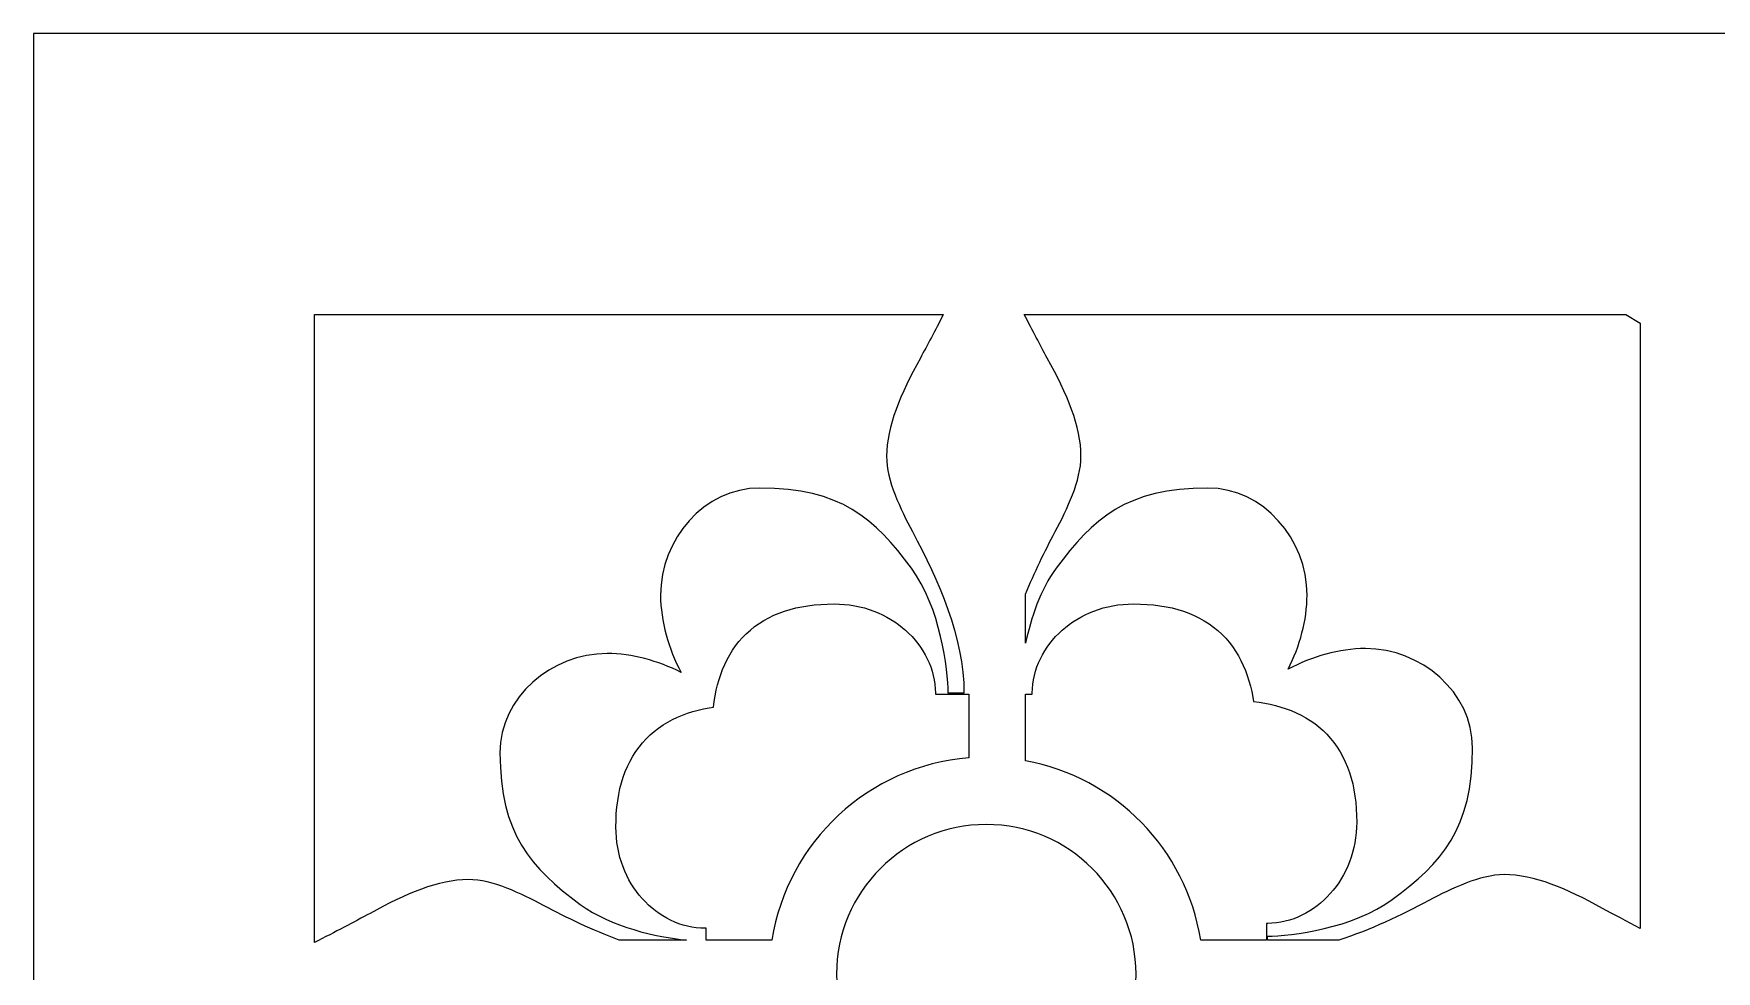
# Model space of a CAD drawing. Header units: centimetres. Extents: x -9.9 to 7.5, y -9.5 to 6.6.
# Drawn here: x -9.861 to -7.96, y 5.495 to 6.554 of the extents above; entities that cross this region are included whole.
import ezdxf

# ---------------------------------------------------------------- set-up
doc = ezdxf.new("R2010")
doc.units = ezdxf.units.CM
doc.header["$MEASUREMENT"] = 0
doc.layers.add('layer 1', color=7, linetype='Continuous')

msp = doc.modelspace()

# ---------------------------------------------------------------- linework, layer by layer
at = {"layer": 'layer 1', "color": 177, "lineweight": 9}
for points, knots in [([(-9.86086, -9.47414), (-9.86086, -9.47414), (-9.86086, 6.55374), (-9.86086, 6.55374), (-9.86086, 6.55374), (-9.86086, 6.55374), (-1.55598, 6.55374), (-1.55598, 6.55374), (-1.55598, 6.55374), (-1.55598, 6.55374), (-1.55598, -9.47414), (-1.55598, -9.47414), (-1.55598, -9.47414), (-1.55598, -9.47414), (-9.86086, -9.47414), (-9.86086, -9.47414)], [0, 0, 0, 0, 0.2, 0.2, 0.2, 0.2, 0.4, 0.4, 0.4, 0.4, 0.6, 0.6, 0.6, 0.6, 1, 1, 1, 1]), ([(-9.12355, 5.52996), (-9.15681, 5.53336), (-9.20859, 5.54431), (-9.24334, 5.57017), (-9.24334, 5.57017), (-9.29936, 5.61161), (-9.33407, 5.64968), (-9.33407, 5.74155), (-9.33407, 5.74155), (-9.33407, 5.80427), (-9.27584, 5.85355), (-9.2131, 5.85355), (-9.2131, 5.85355), (-9.18471, 5.85355), (-9.1554, 5.84529), (-9.12944, 5.8322), (-9.12944, 5.8322), (-9.14363, 5.85905), (-9.1527, 5.8898), (-9.1527, 5.91954), (-9.1527, 5.91954), (-9.1527, 5.98229), (-9.10343, 6.04051), (-9.0407, 6.04051), (-9.0407, 6.04051), (-8.94883, 6.04051), (-8.91076, 6.0058), (-8.86932, 5.94979), (-8.86932, 5.94979), (-8.83683, 5.90612), (-8.82787, 5.83554), (-8.82787, 5.80865), (-8.82787, 5.80865), (-8.82787, 5.80865), (-8.80995, 5.80865), (-8.80995, 5.80865), (-8.80995, 5.80865), (-8.80995, 5.87251), (-8.83907, 5.93634), (-8.8682, 5.99123), (-8.8682, 5.99123), (-8.88165, 6.01699), (-8.89732, 6.04836), (-8.89732, 6.07637), (-8.89732, 6.07637), (-8.89732, 6.10998), (-8.88165, 6.14694), (-8.85923, 6.18725), (-8.85923, 6.18725), (-8.85148, 6.20154), (-8.84252, 6.21836), (-8.83331, 6.23636), (-8.83331, 6.23636), (-8.83331, 6.23636), (-9.54347, 6.23636), (-9.54347, 6.23636), (-9.54347, 6.23636), (-9.54347, 6.23636), (-9.54347, 5.52727), (-9.54347, 5.52727), (-9.54347, 5.52727), (-9.5204, 5.53886), (-9.49863, 5.5504), (-9.4808, 5.56008), (-9.4808, 5.56008), (-9.44049, 5.58249), (-9.40353, 5.59816), (-9.36992, 5.59816), (-9.36992, 5.59816), (-9.34191, 5.59816), (-9.31055, 5.58249), (-9.28478, 5.56904), (-9.28478, 5.56904), (-9.25815, 5.5549), (-9.2294, 5.54076), (-9.19956, 5.52996), (-9.19956, 5.52996), (-9.19956, 5.52996), (-9.12355, 5.52996), (-9.12355, 5.52996)], [0, 0, 0, 0, 0.047619, 0.047619, 0.047619, 0.047619, 0.0952381, 0.0952381, 0.0952381, 0.0952381, 0.1428571, 0.1428571, 0.1428571, 0.1428571, 0.1904762, 0.1904762, 0.1904762, 0.1904762, 0.2380952, 0.2380952, 0.2380952, 0.2380952, 0.2857143, 0.2857143, 0.2857143, 0.2857143, 0.3333333, 0.3333333, 0.3333333, 0.3333333, 0.3809524, 0.3809524, 0.3809524, 0.3809524, 0.4285714, 0.4285714, 0.4285714, 0.4285714, 0.4761905, 0.4761905, 0.4761905, 0.4761905, 0.5238095, 0.5238095, 0.5238095, 0.5238095, 0.5714286, 0.5714286, 0.5714286, 0.5714286, 0.6190476, 0.6190476, 0.6190476, 0.6190476, 0.6666667, 0.6666667, 0.6666667, 0.6666667, 0.7142857, 0.7142857, 0.7142857, 0.7142857, 0.7619048, 0.7619048, 0.7619048, 0.7619048, 0.8095238, 0.8095238, 0.8095238, 0.8095238, 0.8571429, 0.8571429, 0.8571429, 0.8571429, 0.9047619, 0.9047619, 0.9047619, 0.9047619, 1, 1, 1, 1]), ([(-8.04602, 5.54307), (-8.04602, 5.54307), (-8.04602, 6.22653), (-8.04602, 6.22653), (-8.04602, 6.22653), (-8.04602, 6.22653), (-8.0624, 6.23636), (-8.0624, 6.23636), (-8.0624, 6.23636), (-8.0624, 6.23636), (-8.74178, 6.23636), (-8.74178, 6.23636), (-8.74178, 6.23636), (-8.73256, 6.21836), (-8.72362, 6.20154), (-8.71586, 6.18725), (-8.71586, 6.18725), (-8.69344, 6.14694), (-8.67777, 6.10998), (-8.67777, 6.07637), (-8.67777, 6.07637), (-8.67777, 6.04836), (-8.69344, 6.01699), (-8.7069, 5.99123), (-8.7069, 5.99123), (-8.71873, 5.96895), (-8.73055, 5.94519), (-8.74042, 5.92056), (-8.74042, 5.92056), (-8.74042, 5.92056), (-8.74042, 5.86517), (-8.74042, 5.86517), (-8.74042, 5.86517), (-8.73436, 5.89369), (-8.72361, 5.9258), (-8.70577, 5.94979), (-8.70577, 5.94979), (-8.66433, 6.0058), (-8.62626, 6.04051), (-8.53439, 6.04051), (-8.53439, 6.04051), (-8.47166, 6.04051), (-8.42239, 5.98229), (-8.42239, 5.91954), (-8.42239, 5.91954), (-8.42239, 5.89116), (-8.43065, 5.86185), (-8.44374, 5.83589), (-8.44374, 5.83589), (-8.41688, 5.85008), (-8.38613, 5.85915), (-8.35639, 5.85915), (-8.35639, 5.85915), (-8.29365, 5.85915), (-8.23542, 5.80987), (-8.23542, 5.74714), (-8.23542, 5.74714), (-8.23542, 5.65528), (-8.27013, 5.61721), (-8.32615, 5.57576), (-8.32615, 5.57576), (-8.36982, 5.54328), (-8.4404, 5.53431), (-8.46728, 5.53431), (-8.46728, 5.53431), (-8.46728, 5.53431), (-8.46728, 5.52996), (-8.46728, 5.52996), (-8.46728, 5.52996), (-8.46728, 5.52996), (-8.3865, 5.52996), (-8.3865, 5.52996), (-8.3865, 5.52996), (-8.35074, 5.54117), (-8.31625, 5.55791), (-8.28471, 5.57465), (-8.28471, 5.57465), (-8.25894, 5.58809), (-8.22757, 5.60376), (-8.19957, 5.60376), (-8.19957, 5.60376), (-8.16596, 5.60376), (-8.129, 5.58809), (-8.08869, 5.56568), (-8.08869, 5.56568), (-8.07612, 5.55885), (-8.06159, 5.55111), (-8.04602, 5.54307)], [0, 0, 0, 0, 0.0434783, 0.0434783, 0.0434783, 0.0434783, 0.0869565, 0.0869565, 0.0869565, 0.0869565, 0.1304348, 0.1304348, 0.1304348, 0.1304348, 0.173913, 0.173913, 0.173913, 0.173913, 0.2173913, 0.2173913, 0.2173913, 0.2173913, 0.2608696, 0.2608696, 0.2608696, 0.2608696, 0.3043478, 0.3043478, 0.3043478, 0.3043478, 0.3478261, 0.3478261, 0.3478261, 0.3478261, 0.3913043, 0.3913043, 0.3913043, 0.3913043, 0.4347826, 0.4347826, 0.4347826, 0.4347826, 0.4782609, 0.4782609, 0.4782609, 0.4782609, 0.5217391, 0.5217391, 0.5217391, 0.5217391, 0.5652174, 0.5652174, 0.5652174, 0.5652174, 0.6086957, 0.6086957, 0.6086957, 0.6086957, 0.6521739, 0.6521739, 0.6521739, 0.6521739, 0.6956522, 0.6956522, 0.6956522, 0.6956522, 0.7391304, 0.7391304, 0.7391304, 0.7391304, 0.7826087, 0.7826087, 0.7826087, 0.7826087, 0.826087, 0.826087, 0.826087, 0.826087, 0.8695652, 0.8695652, 0.8695652, 0.8695652, 0.9130435, 0.9130435, 0.9130435, 0.9130435, 1, 1, 1, 1]), ([(-9.10123, 5.52996), (-9.10123, 5.52996), (-9.02692, 5.52996), (-9.02692, 5.52996), (-9.02692, 5.52996), (-9.00933, 5.64063), (-8.9177, 5.72666), (-8.80439, 5.73565), (-8.80439, 5.73565), (-8.80439, 5.73565), (-8.80439, 5.80767), (-8.80439, 5.80767), (-8.80439, 5.80767), (-8.80439, 5.80767), (-8.84231, 5.80767), (-8.84231, 5.80767), (-8.84231, 5.80767), (-8.84231, 5.80767), (-8.84231, 5.80905), (-8.84231, 5.80905), (-8.84231, 5.80905), (-8.84231, 5.80905), (-8.84245, 5.81378), (-8.84245, 5.81378), (-8.84245, 5.81378), (-8.84245, 5.81378), (-8.84291, 5.81885), (-8.84291, 5.81885), (-8.84291, 5.81885), (-8.84291, 5.81885), (-8.84366, 5.82387), (-8.84366, 5.82387), (-8.84366, 5.82387), (-8.84366, 5.82387), (-8.84469, 5.82882), (-8.84469, 5.82882), (-8.84469, 5.82882), (-8.84469, 5.82882), (-8.846, 5.83369), (-8.846, 5.83369), (-8.846, 5.83369), (-8.846, 5.83369), (-8.84757, 5.83847), (-8.84757, 5.83847), (-8.84757, 5.83847), (-8.84757, 5.83847), (-8.8494, 5.84315), (-8.8494, 5.84315), (-8.8494, 5.84315), (-8.8494, 5.84315), (-8.85146, 5.84773), (-8.85146, 5.84773), (-8.85146, 5.84773), (-8.85146, 5.84773), (-8.85377, 5.8522), (-8.85377, 5.8522), (-8.85377, 5.8522), (-8.85377, 5.8522), (-8.8563, 5.85654), (-8.8563, 5.85654), (-8.8563, 5.85654), (-8.8563, 5.85654), (-8.85905, 5.86076), (-8.85905, 5.86076), (-8.85905, 5.86076), (-8.85905, 5.86076), (-8.86202, 5.86485), (-8.86202, 5.86485), (-8.86202, 5.86485), (-8.86202, 5.86485), (-8.86519, 5.8688), (-8.86519, 5.8688), (-8.86519, 5.8688), (-8.86519, 5.8688), (-8.86856, 5.87261), (-8.86856, 5.87261), (-8.86856, 5.87261), (-8.86856, 5.87261), (-8.87212, 5.87627), (-8.87212, 5.87627), (-8.87212, 5.87627), (-8.87212, 5.87627), (-8.87587, 5.87978), (-8.87587, 5.87978), (-8.87587, 5.87978), (-8.87587, 5.87978), (-8.8798, 5.88313), (-8.8798, 5.88313), (-8.8798, 5.88313), (-8.8798, 5.88313), (-8.88391, 5.88631), (-8.88391, 5.88631), (-8.88391, 5.88631), (-8.88391, 5.88631), (-8.88819, 5.88932), (-8.88819, 5.88932), (-8.88819, 5.88932), (-8.88819, 5.88932), (-8.89263, 5.89216), (-8.89263, 5.89216), (-8.89263, 5.89216), (-8.89263, 5.89216), (-8.89723, 5.8948), (-8.89723, 5.8948), (-8.89723, 5.8948), (-8.89723, 5.8948), (-8.90198, 5.89725), (-8.90198, 5.89725), (-8.90198, 5.89725), (-8.90198, 5.89725), (-8.90689, 5.89951), (-8.90689, 5.89951), (-8.90689, 5.89951), (-8.90689, 5.89951), (-8.91194, 5.90155), (-8.91194, 5.90155), (-8.91194, 5.90155), (-8.91194, 5.90155), (-8.91713, 5.90339), (-8.91713, 5.90339), (-8.91713, 5.90339), (-8.91713, 5.90339), (-8.92244, 5.905), (-8.92244, 5.905), (-8.92244, 5.905), (-8.92244, 5.905), (-8.92787, 5.90638), (-8.92787, 5.90638), (-8.92787, 5.90638), (-8.92787, 5.90638), (-8.93343, 5.90752), (-8.93343, 5.90752), (-8.93343, 5.90752), (-8.93343, 5.90752), (-8.9391, 5.90842), (-8.9391, 5.90842), (-8.9391, 5.90842), (-8.9391, 5.90842), (-8.94487, 5.90908), (-8.94487, 5.90908), (-8.94487, 5.90908), (-8.94487, 5.90908), (-8.95073, 5.90947), (-8.95073, 5.90947), (-8.95073, 5.90947), (-8.95073, 5.90947), (-8.95659, 5.9096), (-8.95659, 5.9096), (-8.95659, 5.9096), (-8.95659, 5.9096), (-8.96434, 5.90948), (-8.96434, 5.90948), (-8.96434, 5.90948), (-8.96434, 5.90948), (-8.9718, 5.90911), (-8.9718, 5.90911), (-8.9718, 5.90911), (-8.9718, 5.90911), (-8.97907, 5.90848), (-8.97907, 5.90848), (-8.97907, 5.90848), (-8.97907, 5.90848), (-8.98616, 5.9076), (-8.98616, 5.9076), (-8.98616, 5.9076), (-8.98616, 5.9076), (-8.99306, 5.90646), (-8.99306, 5.90646), (-8.99306, 5.90646), (-8.99306, 5.90646), (-8.99978, 5.90506), (-8.99978, 5.90506), (-8.99978, 5.90506), (-8.99978, 5.90506), (-9.00631, 5.90339), (-9.00631, 5.90339), (-9.00631, 5.90339), (-9.00631, 5.90339), (-9.01266, 5.90145), (-9.01266, 5.90145), (-9.01266, 5.90145), (-9.01266, 5.90145), (-9.01882, 5.89922), (-9.01882, 5.89922), (-9.01882, 5.89922), (-9.01882, 5.89922), (-9.02478, 5.89672), (-9.02478, 5.89672), (-9.02478, 5.89672), (-9.02478, 5.89672), (-9.03053, 5.89394), (-9.03053, 5.89394), (-9.03053, 5.89394), (-9.03053, 5.89394), (-9.03607, 5.89088), (-9.03607, 5.89088), (-9.03607, 5.89088), (-9.03607, 5.89088), (-9.04138, 5.88754), (-9.04138, 5.88754), (-9.04138, 5.88754), (-9.04138, 5.88754), (-9.04646, 5.88393), (-9.04646, 5.88393), (-9.04646, 5.88393), (-9.04646, 5.88393), (-9.05128, 5.88005), (-9.05128, 5.88005), (-9.05128, 5.88005), (-9.05128, 5.88005), (-9.05585, 5.87593), (-9.05585, 5.87593), (-9.05585, 5.87593), (-9.05585, 5.87593), (-9.06016, 5.87156), (-9.06016, 5.87156), (-9.06016, 5.87156), (-9.06016, 5.87156), (-9.06419, 5.86697), (-9.06419, 5.86697), (-9.06419, 5.86697), (-9.06419, 5.86697), (-9.06794, 5.86218), (-9.06794, 5.86218), (-9.06794, 5.86218), (-9.06794, 5.86218), (-9.07142, 5.85719), (-9.07142, 5.85719), (-9.07142, 5.85719), (-9.07142, 5.85719), (-9.07462, 5.85203), (-9.07462, 5.85203), (-9.07462, 5.85203), (-9.07462, 5.85203), (-9.07755, 5.8467), (-9.07755, 5.8467), (-9.07755, 5.8467), (-9.07755, 5.8467), (-9.08021, 5.84123), (-9.08021, 5.84123), (-9.08021, 5.84123), (-9.08021, 5.84123), (-9.08261, 5.83562), (-9.08261, 5.83562), (-9.08261, 5.83562), (-9.08261, 5.83562), (-9.08477, 5.82988), (-9.08477, 5.82988), (-9.08477, 5.82988), (-9.08477, 5.82988), (-9.08668, 5.82403), (-9.08668, 5.82403), (-9.08668, 5.82403), (-9.08668, 5.82403), (-9.08837, 5.81805), (-9.08837, 5.81805), (-9.08837, 5.81805), (-9.08837, 5.81805), (-9.08983, 5.81198), (-9.08983, 5.81198), (-9.08983, 5.81198), (-9.08983, 5.81198), (-9.09108, 5.8058), (-9.09108, 5.8058), (-9.09108, 5.8058), (-9.09108, 5.8058), (-9.09213, 5.79951), (-9.09213, 5.79951), (-9.09213, 5.79951), (-9.09213, 5.79951), (-9.09298, 5.79313), (-9.09298, 5.79313), (-9.09298, 5.79313), (-9.09298, 5.79313), (-9.093, 5.79294), (-9.093, 5.79294), (-9.093, 5.79294), (-9.093, 5.79294), (-9.09781, 5.79218), (-9.09781, 5.79218), (-9.09781, 5.79218), (-9.09781, 5.79218), (-9.10407, 5.79097), (-9.10407, 5.79097), (-9.10407, 5.79097), (-9.10407, 5.79097), (-9.11022, 5.78955), (-9.11022, 5.78955), (-9.11022, 5.78955), (-9.11022, 5.78955), (-9.11627, 5.7879), (-9.11627, 5.7879), (-9.11627, 5.7879), (-9.11627, 5.7879), (-9.1222, 5.78602), (-9.1222, 5.78602), (-9.1222, 5.78602), (-9.1222, 5.78602), (-9.12801, 5.7839), (-9.12801, 5.7839), (-9.12801, 5.7839), (-9.12801, 5.7839), (-9.1337, 5.78153), (-9.1337, 5.78153), (-9.1337, 5.78153), (-9.1337, 5.78153), (-9.13924, 5.7789), (-9.13924, 5.7789), (-9.13924, 5.7789), (-9.13924, 5.7789), (-9.14464, 5.77599), (-9.14464, 5.77599), (-9.14464, 5.77599), (-9.14464, 5.77599), (-9.14988, 5.77282), (-9.14988, 5.77282), (-9.14988, 5.77282), (-9.14988, 5.77282), (-9.15494, 5.76936), (-9.15494, 5.76936), (-9.15494, 5.76936), (-9.15494, 5.76936), (-9.15981, 5.76562), (-9.15981, 5.76562), (-9.15981, 5.76562), (-9.15981, 5.76562), (-9.16447, 5.7616), (-9.16447, 5.7616), (-9.16447, 5.7616), (-9.16447, 5.7616), (-9.1689, 5.7573), (-9.1689, 5.7573), (-9.1689, 5.7573), (-9.1689, 5.7573), (-9.17309, 5.75272), (-9.17309, 5.75272), (-9.17309, 5.75272), (-9.17309, 5.75272), (-9.17703, 5.74789), (-9.17703, 5.74789), (-9.17703, 5.74789), (-9.17703, 5.74789), (-9.18071, 5.7428), (-9.18071, 5.7428), (-9.18071, 5.7428), (-9.18071, 5.7428), (-9.18411, 5.73746), (-9.18411, 5.73746), (-9.18411, 5.73746), (-9.18411, 5.73746), (-9.18722, 5.7319), (-9.18722, 5.7319), (-9.18722, 5.7319), (-9.18722, 5.7319), (-9.19005, 5.72612), (-9.19005, 5.72612), (-9.19005, 5.72612), (-9.19005, 5.72612), (-9.1926, 5.72012), (-9.1926, 5.72012), (-9.1926, 5.72012), (-9.1926, 5.72012), (-9.19486, 5.71393), (-9.19486, 5.71393), (-9.19486, 5.71393), (-9.19486, 5.71393), (-9.19684, 5.70754), (-9.19684, 5.70754), (-9.19684, 5.70754), (-9.19684, 5.70754), (-9.19854, 5.70096), (-9.19854, 5.70096), (-9.19854, 5.70096), (-9.19854, 5.70096), (-9.19997, 5.69419), (-9.19997, 5.69419), (-9.19997, 5.69419), (-9.19997, 5.69419), (-9.20113, 5.68724), (-9.20113, 5.68724), (-9.20113, 5.68724), (-9.20113, 5.68724), (-9.20202, 5.6801), (-9.20202, 5.6801), (-9.20202, 5.6801), (-9.20202, 5.6801), (-9.20266, 5.67277), (-9.20266, 5.67277), (-9.20266, 5.67277), (-9.20266, 5.67277), (-9.20303, 5.66525), (-9.20303, 5.66525), (-9.20303, 5.66525), (-9.20303, 5.66525), (-9.20316, 5.65745), (-9.20316, 5.65745), (-9.20316, 5.65745), (-9.20316, 5.65745), (-9.20303, 5.65158), (-9.20303, 5.65158), (-9.20303, 5.65158), (-9.20303, 5.65158), (-9.20263, 5.64571), (-9.20263, 5.64571), (-9.20263, 5.64571), (-9.20263, 5.64571), (-9.20198, 5.63995), (-9.20198, 5.63995), (-9.20198, 5.63995), (-9.20198, 5.63995), (-9.20108, 5.63428), (-9.20108, 5.63428), (-9.20108, 5.63428), (-9.20108, 5.63428), (-9.19994, 5.62872), (-9.19994, 5.62872), (-9.19994, 5.62872), (-9.19994, 5.62872), (-9.19855, 5.62328), (-9.19855, 5.62328), (-9.19855, 5.62328), (-9.19855, 5.62328), (-9.19694, 5.61796), (-9.19694, 5.61796), (-9.19694, 5.61796), (-9.19694, 5.61796), (-9.19511, 5.61278), (-9.19511, 5.61278), (-9.19511, 5.61278), (-9.19511, 5.61278), (-9.19307, 5.60774), (-9.19307, 5.60774), (-9.19307, 5.60774), (-9.19307, 5.60774), (-9.19081, 5.60283), (-9.19081, 5.60283), (-9.19081, 5.60283), (-9.19081, 5.60283), (-9.18836, 5.59807), (-9.18836, 5.59807), (-9.18836, 5.59807), (-9.18836, 5.59807), (-9.18572, 5.59347), (-9.18572, 5.59347), (-9.18572, 5.59347), (-9.18572, 5.59347), (-9.18288, 5.58903), (-9.18288, 5.58903), (-9.18288, 5.58903), (-9.18288, 5.58903), (-9.17987, 5.58475), (-9.17987, 5.58475), (-9.17987, 5.58475), (-9.17987, 5.58475), (-9.17669, 5.58064), (-9.17669, 5.58064), (-9.17669, 5.58064), (-9.17669, 5.58064), (-9.17334, 5.57671), (-9.17334, 5.57671), (-9.17334, 5.57671), (-9.17334, 5.57671), (-9.16984, 5.57296), (-9.16984, 5.57296), (-9.16984, 5.57296), (-9.16984, 5.57296), (-9.16617, 5.5694), (-9.16617, 5.5694), (-9.16617, 5.5694), (-9.16617, 5.5694), (-9.16236, 5.56602), (-9.16236, 5.56602), (-9.16236, 5.56602), (-9.16236, 5.56602), (-9.15841, 5.56286), (-9.15841, 5.56286), (-9.15841, 5.56286), (-9.15841, 5.56286), (-9.15432, 5.55989), (-9.15432, 5.55989), (-9.15432, 5.55989), (-9.15432, 5.55989), (-9.1501, 5.55714), (-9.1501, 5.55714), (-9.1501, 5.55714), (-9.1501, 5.55714), (-9.14575, 5.5546), (-9.14575, 5.5546), (-9.14575, 5.5546), (-9.14575, 5.5546), (-9.14129, 5.5523), (-9.14129, 5.5523), (-9.14129, 5.5523), (-9.14129, 5.5523), (-9.13672, 5.55023), (-9.13672, 5.55023), (-9.13672, 5.55023), (-9.13672, 5.55023), (-9.13204, 5.54841), (-9.13204, 5.54841), (-9.13204, 5.54841), (-9.13204, 5.54841), (-9.12725, 5.54683), (-9.12725, 5.54683), (-9.12725, 5.54683), (-9.12725, 5.54683), (-9.12238, 5.54552), (-9.12238, 5.54552), (-9.12238, 5.54552), (-9.12238, 5.54552), (-9.11743, 5.54449), (-9.11743, 5.54449), (-9.11743, 5.54449), (-9.11743, 5.54449), (-9.1124, 5.54374), (-9.1124, 5.54374), (-9.1124, 5.54374), (-9.1124, 5.54374), (-9.10733, 5.54328), (-9.10733, 5.54328), (-9.10733, 5.54328), (-9.10733, 5.54328), (-9.10259, 5.54314), (-9.10259, 5.54314), (-9.10259, 5.54314), (-9.10259, 5.54314), (-9.10123, 5.54314), (-9.10123, 5.54314), (-9.10123, 5.54314), (-9.10123, 5.54314), (-9.10123, 5.52996), (-9.10123, 5.52996)], [0, 0, 0, 0, 0.0074627, 0.0074627, 0.0074627, 0.0074627, 0.0149254, 0.0149254, 0.0149254, 0.0149254, 0.0223881, 0.0223881, 0.0223881, 0.0223881, 0.0298507, 0.0298507, 0.0298507, 0.0298507, 0.0373134, 0.0373134, 0.0373134, 0.0373134, 0.0447761, 0.0447761, 0.0447761, 0.0447761, 0.0522388, 0.0522388, 0.0522388, 0.0522388, 0.0597015, 0.0597015, 0.0597015, 0.0597015, 0.0671642, 0.0671642, 0.0671642, 0.0671642, 0.0746269, 0.0746269, 0.0746269, 0.0746269, 0.0820896, 0.0820896, 0.0820896, 0.0820896, 0.0895522, 0.0895522, 0.0895522, 0.0895522, 0.0970149, 0.0970149, 0.0970149, 0.0970149, 0.1044776, 0.1044776, 0.1044776, 0.1044776, 0.1119403, 0.1119403, 0.1119403, 0.1119403, 0.119403, 0.119403, 0.119403, 0.119403, 0.1268657, 0.1268657, 0.1268657, 0.1268657, 0.1343284, 0.1343284, 0.1343284, 0.1343284, 0.141791, 0.141791, 0.141791, 0.141791, 0.1492537, 0.1492537, 0.1492537, 0.1492537, 0.1567164, 0.1567164, 0.1567164, 0.1567164, 0.1641791, 0.1641791, 0.1641791, 0.1641791, 0.1716418, 0.1716418, 0.1716418, 0.1716418, 0.1791045, 0.1791045, 0.1791045, 0.1791045, 0.1865672, 0.1865672, 0.1865672, 0.1865672, 0.1940299, 0.1940299, 0.1940299, 0.1940299, 0.2014925, 0.2014925, 0.2014925, 0.2014925, 0.2089552, 0.2089552, 0.2089552, 0.2089552, 0.2164179, 0.2164179, 0.2164179, 0.2164179, 0.2238806, 0.2238806, 0.2238806, 0.2238806, 0.2313433, 0.2313433, 0.2313433, 0.2313433, 0.238806, 0.238806, 0.238806, 0.238806, 0.2462687, 0.2462687, 0.2462687, 0.2462687, 0.2537313, 0.2537313, 0.2537313, 0.2537313, 0.261194, 0.261194, 0.261194, 0.261194, 0.2686567, 0.2686567, 0.2686567, 0.2686567, 0.2761194, 0.2761194, 0.2761194, 0.2761194, 0.2835821, 0.2835821, 0.2835821, 0.2835821, 0.2910448, 0.2910448, 0.2910448, 0.2910448, 0.2985075, 0.2985075, 0.2985075, 0.2985075, 0.3059701, 0.3059701, 0.3059701, 0.3059701, 0.3134328, 0.3134328, 0.3134328, 0.3134328, 0.3208955, 0.3208955, 0.3208955, 0.3208955, 0.3283582, 0.3283582, 0.3283582, 0.3283582, 0.3358209, 0.3358209, 0.3358209, 0.3358209, 0.3432836, 0.3432836, 0.3432836, 0.3432836, 0.3507463, 0.3507463, 0.3507463, 0.3507463, 0.358209, 0.358209, 0.358209, 0.358209, 0.3656716, 0.3656716, 0.3656716, 0.3656716, 0.3731343, 0.3731343, 0.3731343, 0.3731343, 0.380597, 0.380597, 0.380597, 0.380597, 0.3880597, 0.3880597, 0.3880597, 0.3880597, 0.3955224, 0.3955224, 0.3955224, 0.3955224, 0.4029851, 0.4029851, 0.4029851, 0.4029851, 0.4104478, 0.4104478, 0.4104478, 0.4104478, 0.4179104, 0.4179104, 0.4179104, 0.4179104, 0.4253731, 0.4253731, 0.4253731, 0.4253731, 0.4328358, 0.4328358, 0.4328358, 0.4328358, 0.4402985, 0.4402985, 0.4402985, 0.4402985, 0.4477612, 0.4477612, 0.4477612, 0.4477612, 0.4552239, 0.4552239, 0.4552239, 0.4552239, 0.4626866, 0.4626866, 0.4626866, 0.4626866, 0.4701493, 0.4701493, 0.4701493, 0.4701493, 0.4776119, 0.4776119, 0.4776119, 0.4776119, 0.4850746, 0.4850746, 0.4850746, 0.4850746, 0.4925373, 0.4925373, 0.4925373, 0.4925373, 0.5, 0.5, 0.5, 0.5, 0.5074627, 0.5074627, 0.5074627, 0.5074627, 0.5149254, 0.5149254, 0.5149254, 0.5149254, 0.5223881, 0.5223881, 0.5223881, 0.5223881, 0.5298507, 0.5298507, 0.5298507, 0.5298507, 0.5373134, 0.5373134, 0.5373134, 0.5373134, 0.5447761, 0.5447761, 0.5447761, 0.5447761, 0.5522388, 0.5522388, 0.5522388, 0.5522388, 0.5597015, 0.5597015, 0.5597015, 0.5597015, 0.5671642, 0.5671642, 0.5671642, 0.5671642, 0.5746269, 0.5746269, 0.5746269, 0.5746269, 0.5820896, 0.5820896, 0.5820896, 0.5820896, 0.5895522, 0.5895522, 0.5895522, 0.5895522, 0.5970149, 0.5970149, 0.5970149, 0.5970149, 0.6044776, 0.6044776, 0.6044776, 0.6044776, 0.6119403, 0.6119403, 0.6119403, 0.6119403, 0.619403, 0.619403, 0.619403, 0.619403, 0.6268657, 0.6268657, 0.6268657, 0.6268657, 0.6343284, 0.6343284, 0.6343284, 0.6343284, 0.641791, 0.641791, 0.641791, 0.641791, 0.6492537, 0.6492537, 0.6492537, 0.6492537, 0.6567164, 0.6567164, 0.6567164, 0.6567164, 0.6641791, 0.6641791, 0.6641791, 0.6641791, 0.6716418, 0.6716418, 0.6716418, 0.6716418, 0.6791045, 0.6791045, 0.6791045, 0.6791045, 0.6865672, 0.6865672, 0.6865672, 0.6865672, 0.6940299, 0.6940299, 0.6940299, 0.6940299, 0.7014925, 0.7014925, 0.7014925, 0.7014925, 0.7089552, 0.7089552, 0.7089552, 0.7089552, 0.7164179, 0.7164179, 0.7164179, 0.7164179, 0.7238806, 0.7238806, 0.7238806, 0.7238806, 0.7313433, 0.7313433, 0.7313433, 0.7313433, 0.738806, 0.738806, 0.738806, 0.738806, 0.7462687, 0.7462687, 0.7462687, 0.7462687, 0.7537313, 0.7537313, 0.7537313, 0.7537313, 0.761194, 0.761194, 0.761194, 0.761194, 0.7686567, 0.7686567, 0.7686567, 0.7686567, 0.7761194, 0.7761194, 0.7761194, 0.7761194, 0.7835821, 0.7835821, 0.7835821, 0.7835821, 0.7910448, 0.7910448, 0.7910448, 0.7910448, 0.7985075, 0.7985075, 0.7985075, 0.7985075, 0.8059701, 0.8059701, 0.8059701, 0.8059701, 0.8134328, 0.8134328, 0.8134328, 0.8134328, 0.8208955, 0.8208955, 0.8208955, 0.8208955, 0.8283582, 0.8283582, 0.8283582, 0.8283582, 0.8358209, 0.8358209, 0.8358209, 0.8358209, 0.8432836, 0.8432836, 0.8432836, 0.8432836, 0.8507463, 0.8507463, 0.8507463, 0.8507463, 0.858209, 0.858209, 0.858209, 0.858209, 0.8656716, 0.8656716, 0.8656716, 0.8656716, 0.8731343, 0.8731343, 0.8731343, 0.8731343, 0.880597, 0.880597, 0.880597, 0.880597, 0.8880597, 0.8880597, 0.8880597, 0.8880597, 0.8955224, 0.8955224, 0.8955224, 0.8955224, 0.9029851, 0.9029851, 0.9029851, 0.9029851, 0.9104478, 0.9104478, 0.9104478, 0.9104478, 0.9179104, 0.9179104, 0.9179104, 0.9179104, 0.9253731, 0.9253731, 0.9253731, 0.9253731, 0.9328358, 0.9328358, 0.9328358, 0.9328358, 0.9402985, 0.9402985, 0.9402985, 0.9402985, 0.9477612, 0.9477612, 0.9477612, 0.9477612, 0.9552239, 0.9552239, 0.9552239, 0.9552239, 0.9626866, 0.9626866, 0.9626866, 0.9626866, 0.9701493, 0.9701493, 0.9701493, 0.9701493, 0.9776119, 0.9776119, 0.9776119, 0.9776119, 0.9850746, 0.9850746, 0.9850746, 0.9850746, 1, 1, 1, 1]), ([(-8.74042, 5.80767), (-8.74042, 5.80767), (-8.74042, 5.73243), (-8.74042, 5.73243), (-8.74042, 5.73243), (-8.63869, 5.71385), (-8.55886, 5.63248), (-8.54257, 5.52996), (-8.54257, 5.52996), (-8.54257, 5.52996), (-8.46826, 5.52996), (-8.46826, 5.52996), (-8.46826, 5.52996), (-8.46826, 5.52996), (-8.46826, 5.54875), (-8.46826, 5.54875), (-8.46826, 5.54875), (-8.46826, 5.54875), (-8.4669, 5.54875), (-8.4669, 5.54875), (-8.4669, 5.54875), (-8.4669, 5.54875), (-8.46217, 5.54889), (-8.46217, 5.54889), (-8.46217, 5.54889), (-8.46217, 5.54889), (-8.45709, 5.54935), (-8.45709, 5.54935), (-8.45709, 5.54935), (-8.45709, 5.54935), (-8.45207, 5.5501), (-8.45207, 5.5501), (-8.45207, 5.5501), (-8.45207, 5.5501), (-8.44711, 5.55114), (-8.44711, 5.55114), (-8.44711, 5.55114), (-8.44711, 5.55114), (-8.44225, 5.55244), (-8.44225, 5.55244), (-8.44225, 5.55244), (-8.44225, 5.55244), (-8.43746, 5.55401), (-8.43746, 5.55401), (-8.43746, 5.55401), (-8.43746, 5.55401), (-8.43278, 5.55584), (-8.43278, 5.55584), (-8.43278, 5.55584), (-8.43278, 5.55584), (-8.42821, 5.55791), (-8.42821, 5.55791), (-8.42821, 5.55791), (-8.42821, 5.55791), (-8.42374, 5.56021), (-8.42374, 5.56021), (-8.42374, 5.56021), (-8.42374, 5.56021), (-8.41939, 5.56274), (-8.41939, 5.56274), (-8.41939, 5.56274), (-8.41939, 5.56274), (-8.41518, 5.5655), (-8.41518, 5.5655), (-8.41518, 5.5655), (-8.41518, 5.5655), (-8.41109, 5.56846), (-8.41109, 5.56846), (-8.41109, 5.56846), (-8.41109, 5.56846), (-8.40714, 5.57163), (-8.40714, 5.57163), (-8.40714, 5.57163), (-8.40714, 5.57163), (-8.40333, 5.575), (-8.40333, 5.575), (-8.40333, 5.575), (-8.40333, 5.575), (-8.39966, 5.57856), (-8.39966, 5.57856), (-8.39966, 5.57856), (-8.39966, 5.57856), (-8.39615, 5.58231), (-8.39615, 5.58231), (-8.39615, 5.58231), (-8.39615, 5.58231), (-8.3928, 5.58624), (-8.3928, 5.58624), (-8.3928, 5.58624), (-8.3928, 5.58624), (-8.38962, 5.59035), (-8.38962, 5.59035), (-8.38962, 5.59035), (-8.38962, 5.59035), (-8.38661, 5.59463), (-8.38661, 5.59463), (-8.38661, 5.59463), (-8.38661, 5.59463), (-8.38378, 5.59907), (-8.38378, 5.59907), (-8.38378, 5.59907), (-8.38378, 5.59907), (-8.38113, 5.60367), (-8.38113, 5.60367), (-8.38113, 5.60367), (-8.38113, 5.60367), (-8.37868, 5.60843), (-8.37868, 5.60843), (-8.37868, 5.60843), (-8.37868, 5.60843), (-8.37643, 5.61333), (-8.37643, 5.61333), (-8.37643, 5.61333), (-8.37643, 5.61333), (-8.37438, 5.61838), (-8.37438, 5.61838), (-8.37438, 5.61838), (-8.37438, 5.61838), (-8.37255, 5.62357), (-8.37255, 5.62357), (-8.37255, 5.62357), (-8.37255, 5.62357), (-8.37094, 5.62888), (-8.37094, 5.62888), (-8.37094, 5.62888), (-8.37094, 5.62888), (-8.36956, 5.63432), (-8.36956, 5.63432), (-8.36956, 5.63432), (-8.36956, 5.63432), (-8.36841, 5.63988), (-8.36841, 5.63988), (-8.36841, 5.63988), (-8.36841, 5.63988), (-8.36751, 5.64554), (-8.36751, 5.64554), (-8.36751, 5.64554), (-8.36751, 5.64554), (-8.36686, 5.65131), (-8.36686, 5.65131), (-8.36686, 5.65131), (-8.36686, 5.65131), (-8.36646, 5.65717), (-8.36646, 5.65717), (-8.36646, 5.65717), (-8.36646, 5.65717), (-8.36633, 5.66304), (-8.36633, 5.66304), (-8.36633, 5.66304), (-8.36633, 5.66304), (-8.36646, 5.67078), (-8.36646, 5.67078), (-8.36646, 5.67078), (-8.36646, 5.67078), (-8.36683, 5.67824), (-8.36683, 5.67824), (-8.36683, 5.67824), (-8.36683, 5.67824), (-8.36745, 5.68551), (-8.36745, 5.68551), (-8.36745, 5.68551), (-8.36745, 5.68551), (-8.36833, 5.6926), (-8.36833, 5.6926), (-8.36833, 5.6926), (-8.36833, 5.6926), (-8.36947, 5.6995), (-8.36947, 5.6995), (-8.36947, 5.6995), (-8.36947, 5.6995), (-8.37087, 5.70622), (-8.37087, 5.70622), (-8.37087, 5.70622), (-8.37087, 5.70622), (-8.37254, 5.71275), (-8.37254, 5.71275), (-8.37254, 5.71275), (-8.37254, 5.71275), (-8.37449, 5.7191), (-8.37449, 5.7191), (-8.37449, 5.7191), (-8.37449, 5.7191), (-8.37671, 5.72526), (-8.37671, 5.72526), (-8.37671, 5.72526), (-8.37671, 5.72526), (-8.37921, 5.73122), (-8.37921, 5.73122), (-8.37921, 5.73122), (-8.37921, 5.73122), (-8.38199, 5.73697), (-8.38199, 5.73697), (-8.38199, 5.73697), (-8.38199, 5.73697), (-8.38506, 5.74251), (-8.38506, 5.74251), (-8.38506, 5.74251), (-8.38506, 5.74251), (-8.3884, 5.74782), (-8.3884, 5.74782), (-8.3884, 5.74782), (-8.3884, 5.74782), (-8.39201, 5.7529), (-8.39201, 5.7529), (-8.39201, 5.7529), (-8.39201, 5.7529), (-8.39588, 5.75772), (-8.39588, 5.75772), (-8.39588, 5.75772), (-8.39588, 5.75772), (-8.40001, 5.76229), (-8.40001, 5.76229), (-8.40001, 5.76229), (-8.40001, 5.76229), (-8.40438, 5.7666), (-8.40438, 5.7666), (-8.40438, 5.7666), (-8.40438, 5.7666), (-8.40896, 5.77063), (-8.40896, 5.77063), (-8.40896, 5.77063), (-8.40896, 5.77063), (-8.41376, 5.77438), (-8.41376, 5.77438), (-8.41376, 5.77438), (-8.41376, 5.77438), (-8.41875, 5.77786), (-8.41875, 5.77786), (-8.41875, 5.77786), (-8.41875, 5.77786), (-8.42391, 5.78106), (-8.42391, 5.78106), (-8.42391, 5.78106), (-8.42391, 5.78106), (-8.42923, 5.78398), (-8.42923, 5.78398), (-8.42923, 5.78398), (-8.42923, 5.78398), (-8.4347, 5.78665), (-8.4347, 5.78665), (-8.4347, 5.78665), (-8.4347, 5.78665), (-8.44032, 5.78905), (-8.44032, 5.78905), (-8.44032, 5.78905), (-8.44032, 5.78905), (-8.44605, 5.79121), (-8.44605, 5.79121), (-8.44605, 5.79121), (-8.44605, 5.79121), (-8.45191, 5.79312), (-8.45191, 5.79312), (-8.45191, 5.79312), (-8.45191, 5.79312), (-8.45788, 5.7948), (-8.45788, 5.7948), (-8.45788, 5.7948), (-8.45788, 5.7948), (-8.46395, 5.79627), (-8.46395, 5.79627), (-8.46395, 5.79627), (-8.46395, 5.79627), (-8.47014, 5.79752), (-8.47014, 5.79752), (-8.47014, 5.79752), (-8.47014, 5.79752), (-8.47642, 5.79857), (-8.47642, 5.79857), (-8.47642, 5.79857), (-8.47642, 5.79857), (-8.4828, 5.79942), (-8.4828, 5.79942), (-8.4828, 5.79942), (-8.4828, 5.79942), (-8.48299, 5.79944), (-8.48299, 5.79944), (-8.48299, 5.79944), (-8.48299, 5.79944), (-8.48376, 5.80425), (-8.48376, 5.80425), (-8.48376, 5.80425), (-8.48376, 5.80425), (-8.48496, 5.81051), (-8.48496, 5.81051), (-8.48496, 5.81051), (-8.48496, 5.81051), (-8.48639, 5.81666), (-8.48639, 5.81666), (-8.48639, 5.81666), (-8.48639, 5.81666), (-8.48803, 5.82271), (-8.48803, 5.82271), (-8.48803, 5.82271), (-8.48803, 5.82271), (-8.48991, 5.82864), (-8.48991, 5.82864), (-8.48991, 5.82864), (-8.48991, 5.82864), (-8.49203, 5.83445), (-8.49203, 5.83445), (-8.49203, 5.83445), (-8.49203, 5.83445), (-8.49441, 5.84014), (-8.49441, 5.84014), (-8.49441, 5.84014), (-8.49441, 5.84014), (-8.49704, 5.84568), (-8.49704, 5.84568), (-8.49704, 5.84568), (-8.49704, 5.84568), (-8.49994, 5.85108), (-8.49994, 5.85108), (-8.49994, 5.85108), (-8.49994, 5.85108), (-8.50312, 5.85632), (-8.50312, 5.85632), (-8.50312, 5.85632), (-8.50312, 5.85632), (-8.50658, 5.86137), (-8.50658, 5.86137), (-8.50658, 5.86137), (-8.50658, 5.86137), (-8.51031, 5.86624), (-8.51031, 5.86624), (-8.51031, 5.86624), (-8.51031, 5.86624), (-8.51434, 5.8709), (-8.51434, 5.8709), (-8.51434, 5.8709), (-8.51434, 5.8709), (-8.51864, 5.87534), (-8.51864, 5.87534), (-8.51864, 5.87534), (-8.51864, 5.87534), (-8.52321, 5.87954), (-8.52321, 5.87954), (-8.52321, 5.87954), (-8.52321, 5.87954), (-8.52805, 5.88348), (-8.52805, 5.88348), (-8.52805, 5.88348), (-8.52805, 5.88348), (-8.53314, 5.88715), (-8.53314, 5.88715), (-8.53314, 5.88715), (-8.53314, 5.88715), (-8.53847, 5.89055), (-8.53847, 5.89055), (-8.53847, 5.89055), (-8.53847, 5.89055), (-8.54404, 5.89366), (-8.54404, 5.89366), (-8.54404, 5.89366), (-8.54404, 5.89366), (-8.54982, 5.89649), (-8.54982, 5.89649), (-8.54982, 5.89649), (-8.54982, 5.89649), (-8.55581, 5.89904), (-8.55581, 5.89904), (-8.55581, 5.89904), (-8.55581, 5.89904), (-8.562, 5.9013), (-8.562, 5.9013), (-8.562, 5.9013), (-8.562, 5.9013), (-8.5684, 5.90328), (-8.5684, 5.90328), (-8.5684, 5.90328), (-8.5684, 5.90328), (-8.57497, 5.90498), (-8.57497, 5.90498), (-8.57497, 5.90498), (-8.57497, 5.90498), (-8.58174, 5.90641), (-8.58174, 5.90641), (-8.58174, 5.90641), (-8.58174, 5.90641), (-8.58869, 5.90757), (-8.58869, 5.90757), (-8.58869, 5.90757), (-8.58869, 5.90757), (-8.59583, 5.90846), (-8.59583, 5.90846), (-8.59583, 5.90846), (-8.59583, 5.90846), (-8.60316, 5.9091), (-8.60316, 5.9091), (-8.60316, 5.9091), (-8.60316, 5.9091), (-8.61069, 5.90948), (-8.61069, 5.90948), (-8.61069, 5.90948), (-8.61069, 5.90948), (-8.61849, 5.90961), (-8.61849, 5.90961), (-8.61849, 5.90961), (-8.61849, 5.90961), (-8.62436, 5.90947), (-8.62436, 5.90947), (-8.62436, 5.90947), (-8.62436, 5.90947), (-8.63022, 5.90908), (-8.63022, 5.90908), (-8.63022, 5.90908), (-8.63022, 5.90908), (-8.63599, 5.90842), (-8.63599, 5.90842), (-8.63599, 5.90842), (-8.63599, 5.90842), (-8.64166, 5.90752), (-8.64166, 5.90752), (-8.64166, 5.90752), (-8.64166, 5.90752), (-8.64721, 5.90638), (-8.64721, 5.90638), (-8.64721, 5.90638), (-8.64721, 5.90638), (-8.65265, 5.905), (-8.65265, 5.905), (-8.65265, 5.905), (-8.65265, 5.905), (-8.65797, 5.90339), (-8.65797, 5.90339), (-8.65797, 5.90339), (-8.65797, 5.90339), (-8.66315, 5.90155), (-8.66315, 5.90155), (-8.66315, 5.90155), (-8.66315, 5.90155), (-8.6682, 5.89951), (-8.6682, 5.89951), (-8.6682, 5.89951), (-8.6682, 5.89951), (-8.67311, 5.89725), (-8.67311, 5.89725), (-8.67311, 5.89725), (-8.67311, 5.89725), (-8.67786, 5.8948), (-8.67786, 5.8948), (-8.67786, 5.8948), (-8.67786, 5.8948), (-8.68246, 5.89216), (-8.68246, 5.89216), (-8.68246, 5.89216), (-8.68246, 5.89216), (-8.68691, 5.88932), (-8.68691, 5.88932), (-8.68691, 5.88932), (-8.68691, 5.88932), (-8.69119, 5.88631), (-8.69119, 5.88631), (-8.69119, 5.88631), (-8.69119, 5.88631), (-8.69529, 5.88313), (-8.69529, 5.88313), (-8.69529, 5.88313), (-8.69529, 5.88313), (-8.69922, 5.87979), (-8.69922, 5.87979), (-8.69922, 5.87979), (-8.69922, 5.87979), (-8.70298, 5.87627), (-8.70298, 5.87627), (-8.70298, 5.87627), (-8.70298, 5.87627), (-8.70654, 5.87261), (-8.70654, 5.87261), (-8.70654, 5.87261), (-8.70654, 5.87261), (-8.70991, 5.8688), (-8.70991, 5.8688), (-8.70991, 5.8688), (-8.70991, 5.8688), (-8.71308, 5.86485), (-8.71308, 5.86485), (-8.71308, 5.86485), (-8.71308, 5.86485), (-8.71604, 5.86076), (-8.71604, 5.86076), (-8.71604, 5.86076), (-8.71604, 5.86076), (-8.7188, 5.85654), (-8.7188, 5.85654), (-8.7188, 5.85654), (-8.7188, 5.85654), (-8.72133, 5.85219), (-8.72133, 5.85219), (-8.72133, 5.85219), (-8.72133, 5.85219), (-8.72364, 5.84773), (-8.72364, 5.84773), (-8.72364, 5.84773), (-8.72364, 5.84773), (-8.7257, 5.84316), (-8.7257, 5.84316), (-8.7257, 5.84316), (-8.7257, 5.84316), (-8.72753, 5.83848), (-8.72753, 5.83848), (-8.72753, 5.83848), (-8.72753, 5.83848), (-8.7291, 5.83369), (-8.7291, 5.83369), (-8.7291, 5.83369), (-8.7291, 5.83369), (-8.73041, 5.82882), (-8.73041, 5.82882), (-8.73041, 5.82882), (-8.73041, 5.82882), (-8.73145, 5.82387), (-8.73145, 5.82387), (-8.73145, 5.82387), (-8.73145, 5.82387), (-8.7322, 5.81885), (-8.7322, 5.81885), (-8.7322, 5.81885), (-8.7322, 5.81885), (-8.73265, 5.81377), (-8.73265, 5.81377), (-8.73265, 5.81377), (-8.73265, 5.81377), (-8.73279, 5.80904), (-8.73279, 5.80904), (-8.73279, 5.80904), (-8.73279, 5.80904), (-8.73279, 5.80767), (-8.73279, 5.80767), (-8.73279, 5.80767), (-8.73279, 5.80767), (-8.74042, 5.80767), (-8.74042, 5.80767)], [0, 0, 0, 0, 0.0074627, 0.0074627, 0.0074627, 0.0074627, 0.0149254, 0.0149254, 0.0149254, 0.0149254, 0.0223881, 0.0223881, 0.0223881, 0.0223881, 0.0298507, 0.0298507, 0.0298507, 0.0298507, 0.0373134, 0.0373134, 0.0373134, 0.0373134, 0.0447761, 0.0447761, 0.0447761, 0.0447761, 0.0522388, 0.0522388, 0.0522388, 0.0522388, 0.0597015, 0.0597015, 0.0597015, 0.0597015, 0.0671642, 0.0671642, 0.0671642, 0.0671642, 0.0746269, 0.0746269, 0.0746269, 0.0746269, 0.0820896, 0.0820896, 0.0820896, 0.0820896, 0.0895522, 0.0895522, 0.0895522, 0.0895522, 0.0970149, 0.0970149, 0.0970149, 0.0970149, 0.1044776, 0.1044776, 0.1044776, 0.1044776, 0.1119403, 0.1119403, 0.1119403, 0.1119403, 0.119403, 0.119403, 0.119403, 0.119403, 0.1268657, 0.1268657, 0.1268657, 0.1268657, 0.1343284, 0.1343284, 0.1343284, 0.1343284, 0.141791, 0.141791, 0.141791, 0.141791, 0.1492537, 0.1492537, 0.1492537, 0.1492537, 0.1567164, 0.1567164, 0.1567164, 0.1567164, 0.1641791, 0.1641791, 0.1641791, 0.1641791, 0.1716418, 0.1716418, 0.1716418, 0.1716418, 0.1791045, 0.1791045, 0.1791045, 0.1791045, 0.1865672, 0.1865672, 0.1865672, 0.1865672, 0.1940299, 0.1940299, 0.1940299, 0.1940299, 0.2014925, 0.2014925, 0.2014925, 0.2014925, 0.2089552, 0.2089552, 0.2089552, 0.2089552, 0.2164179, 0.2164179, 0.2164179, 0.2164179, 0.2238806, 0.2238806, 0.2238806, 0.2238806, 0.2313433, 0.2313433, 0.2313433, 0.2313433, 0.238806, 0.238806, 0.238806, 0.238806, 0.2462687, 0.2462687, 0.2462687, 0.2462687, 0.2537313, 0.2537313, 0.2537313, 0.2537313, 0.261194, 0.261194, 0.261194, 0.261194, 0.2686567, 0.2686567, 0.2686567, 0.2686567, 0.2761194, 0.2761194, 0.2761194, 0.2761194, 0.2835821, 0.2835821, 0.2835821, 0.2835821, 0.2910448, 0.2910448, 0.2910448, 0.2910448, 0.2985075, 0.2985075, 0.2985075, 0.2985075, 0.3059701, 0.3059701, 0.3059701, 0.3059701, 0.3134328, 0.3134328, 0.3134328, 0.3134328, 0.3208955, 0.3208955, 0.3208955, 0.3208955, 0.3283582, 0.3283582, 0.3283582, 0.3283582, 0.3358209, 0.3358209, 0.3358209, 0.3358209, 0.3432836, 0.3432836, 0.3432836, 0.3432836, 0.3507463, 0.3507463, 0.3507463, 0.3507463, 0.358209, 0.358209, 0.358209, 0.358209, 0.3656716, 0.3656716, 0.3656716, 0.3656716, 0.3731343, 0.3731343, 0.3731343, 0.3731343, 0.380597, 0.380597, 0.380597, 0.380597, 0.3880597, 0.3880597, 0.3880597, 0.3880597, 0.3955224, 0.3955224, 0.3955224, 0.3955224, 0.4029851, 0.4029851, 0.4029851, 0.4029851, 0.4104478, 0.4104478, 0.4104478, 0.4104478, 0.4179104, 0.4179104, 0.4179104, 0.4179104, 0.4253731, 0.4253731, 0.4253731, 0.4253731, 0.4328358, 0.4328358, 0.4328358, 0.4328358, 0.4402985, 0.4402985, 0.4402985, 0.4402985, 0.4477612, 0.4477612, 0.4477612, 0.4477612, 0.4552239, 0.4552239, 0.4552239, 0.4552239, 0.4626866, 0.4626866, 0.4626866, 0.4626866, 0.4701493, 0.4701493, 0.4701493, 0.4701493, 0.4776119, 0.4776119, 0.4776119, 0.4776119, 0.4850746, 0.4850746, 0.4850746, 0.4850746, 0.4925373, 0.4925373, 0.4925373, 0.4925373, 0.5, 0.5, 0.5, 0.5, 0.5074627, 0.5074627, 0.5074627, 0.5074627, 0.5149254, 0.5149254, 0.5149254, 0.5149254, 0.5223881, 0.5223881, 0.5223881, 0.5223881, 0.5298507, 0.5298507, 0.5298507, 0.5298507, 0.5373134, 0.5373134, 0.5373134, 0.5373134, 0.5447761, 0.5447761, 0.5447761, 0.5447761, 0.5522388, 0.5522388, 0.5522388, 0.5522388, 0.5597015, 0.5597015, 0.5597015, 0.5597015, 0.5671642, 0.5671642, 0.5671642, 0.5671642, 0.5746269, 0.5746269, 0.5746269, 0.5746269, 0.5820896, 0.5820896, 0.5820896, 0.5820896, 0.5895522, 0.5895522, 0.5895522, 0.5895522, 0.5970149, 0.5970149, 0.5970149, 0.5970149, 0.6044776, 0.6044776, 0.6044776, 0.6044776, 0.6119403, 0.6119403, 0.6119403, 0.6119403, 0.619403, 0.619403, 0.619403, 0.619403, 0.6268657, 0.6268657, 0.6268657, 0.6268657, 0.6343284, 0.6343284, 0.6343284, 0.6343284, 0.641791, 0.641791, 0.641791, 0.641791, 0.6492537, 0.6492537, 0.6492537, 0.6492537, 0.6567164, 0.6567164, 0.6567164, 0.6567164, 0.6641791, 0.6641791, 0.6641791, 0.6641791, 0.6716418, 0.6716418, 0.6716418, 0.6716418, 0.6791045, 0.6791045, 0.6791045, 0.6791045, 0.6865672, 0.6865672, 0.6865672, 0.6865672, 0.6940299, 0.6940299, 0.6940299, 0.6940299, 0.7014925, 0.7014925, 0.7014925, 0.7014925, 0.7089552, 0.7089552, 0.7089552, 0.7089552, 0.7164179, 0.7164179, 0.7164179, 0.7164179, 0.7238806, 0.7238806, 0.7238806, 0.7238806, 0.7313433, 0.7313433, 0.7313433, 0.7313433, 0.738806, 0.738806, 0.738806, 0.738806, 0.7462687, 0.7462687, 0.7462687, 0.7462687, 0.7537313, 0.7537313, 0.7537313, 0.7537313, 0.761194, 0.761194, 0.761194, 0.761194, 0.7686567, 0.7686567, 0.7686567, 0.7686567, 0.7761194, 0.7761194, 0.7761194, 0.7761194, 0.7835821, 0.7835821, 0.7835821, 0.7835821, 0.7910448, 0.7910448, 0.7910448, 0.7910448, 0.7985075, 0.7985075, 0.7985075, 0.7985075, 0.8059701, 0.8059701, 0.8059701, 0.8059701, 0.8134328, 0.8134328, 0.8134328, 0.8134328, 0.8208955, 0.8208955, 0.8208955, 0.8208955, 0.8283582, 0.8283582, 0.8283582, 0.8283582, 0.8358209, 0.8358209, 0.8358209, 0.8358209, 0.8432836, 0.8432836, 0.8432836, 0.8432836, 0.8507463, 0.8507463, 0.8507463, 0.8507463, 0.858209, 0.858209, 0.858209, 0.858209, 0.8656716, 0.8656716, 0.8656716, 0.8656716, 0.8731343, 0.8731343, 0.8731343, 0.8731343, 0.880597, 0.880597, 0.880597, 0.880597, 0.8880597, 0.8880597, 0.8880597, 0.8880597, 0.8955224, 0.8955224, 0.8955224, 0.8955224, 0.9029851, 0.9029851, 0.9029851, 0.9029851, 0.9104478, 0.9104478, 0.9104478, 0.9104478, 0.9179104, 0.9179104, 0.9179104, 0.9179104, 0.9253731, 0.9253731, 0.9253731, 0.9253731, 0.9328358, 0.9328358, 0.9328358, 0.9328358, 0.9402985, 0.9402985, 0.9402985, 0.9402985, 0.9477612, 0.9477612, 0.9477612, 0.9477612, 0.9552239, 0.9552239, 0.9552239, 0.9552239, 0.9626866, 0.9626866, 0.9626866, 0.9626866, 0.9701493, 0.9701493, 0.9701493, 0.9701493, 0.9776119, 0.9776119, 0.9776119, 0.9776119, 0.9850746, 0.9850746, 0.9850746, 0.9850746, 1, 1, 1, 1]), ([(-8.95391, 5.49119), (-8.95391, 5.5846), (-8.87816, 5.66036), (-8.78475, 5.66036), (-8.78475, 5.66036), (-8.69133, 5.66036), (-8.61558, 5.5846), (-8.61558, 5.49119), (-8.61558, 5.49119), (-8.61558, 5.39778), (-8.69133, 5.32202), (-8.78475, 5.32202), (-8.78475, 5.32202), (-8.87816, 5.32202), (-8.95391, 5.39778), (-8.95391, 5.49119)], [0, 0, 0, 0, 0.2, 0.2, 0.2, 0.2, 0.4, 0.4, 0.4, 0.4, 0.6, 0.6, 0.6, 0.6, 1, 1, 1, 1])]:
    msp.add_open_spline(points, degree=3, knots=knots, dxfattribs=at)

doc.saveas('drawing.dxf')
